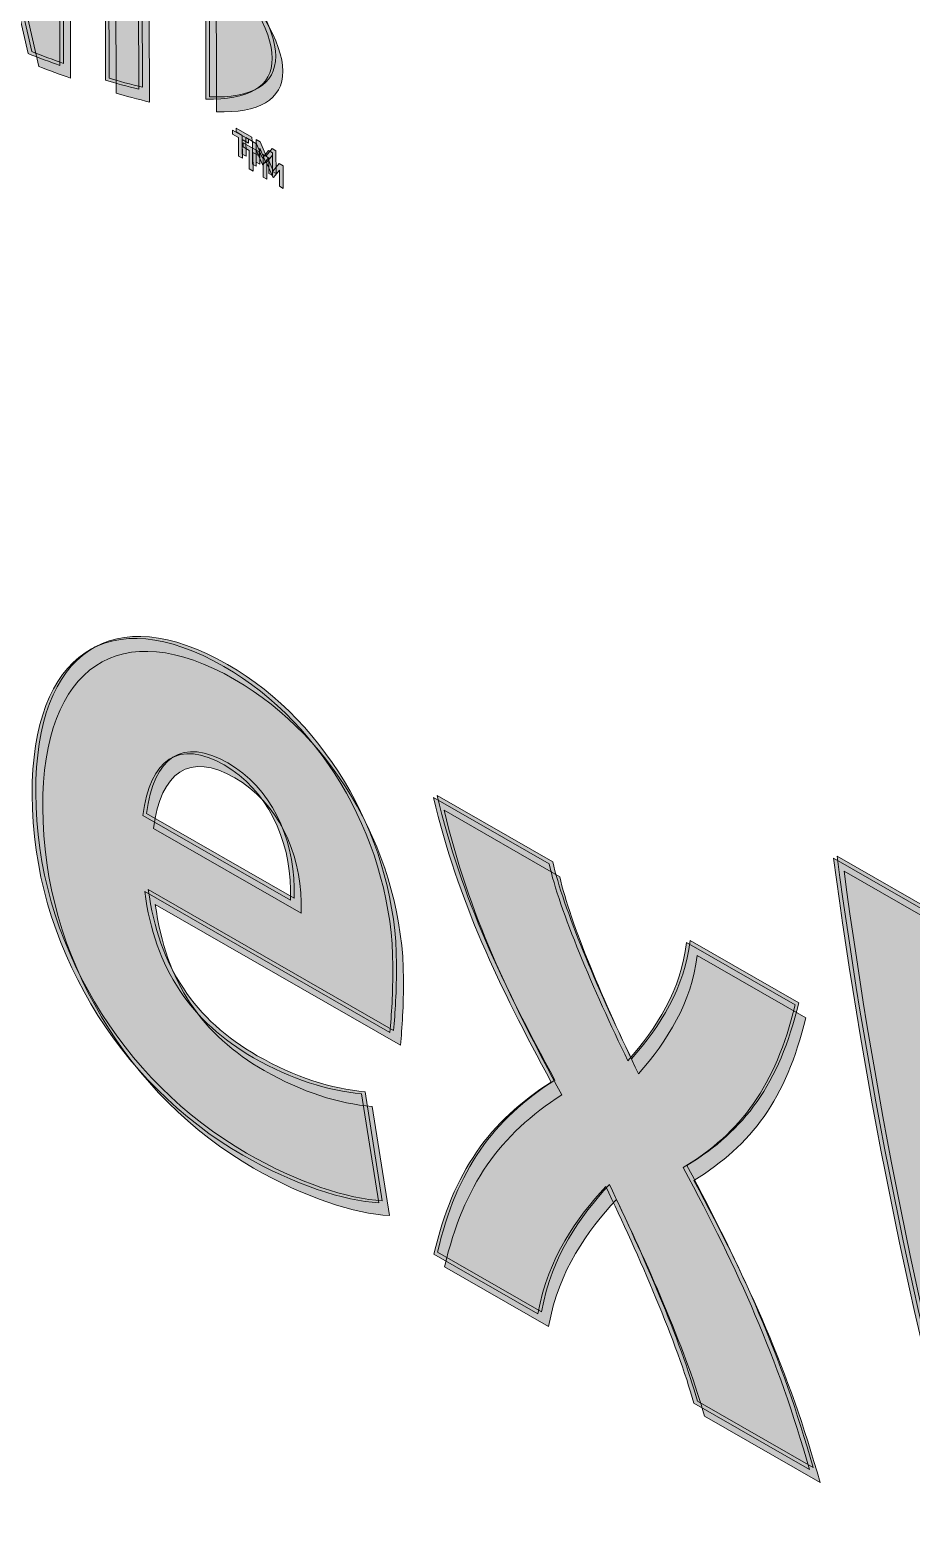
# Model space of a CAD drawing. Header units: inches. Extents: x -17.6 to 82.3, y -15.1 to 23.2.
# Drawn here: x 71.2872 to 71.4058, y 9.3433 to 9.5436 of the extents above; entities that cross this region are included whole.
import ezdxf

# ---------------------------------------------------------------- set-up
doc = ezdxf.new("R2010")
doc.units = ezdxf.units.IN
doc.header["$MEASUREMENT"] = 0
doc.layers.add('G-ANNO-TTLB', color=7, linetype='Continuous', lineweight=0)
doc.layers.add('TYVEK', color=7, linetype='Continuous', lineweight=0)

# ---------------------------------------------------------------- blocks, each defined once
blk = doc.blocks.new('Block_231')
at = {"layer": 'TYVEK', "true_color": 0x000000, "transparency": 33554687}
h = blk.add_hatch(color=18, dxfattribs=at)
h.dxf.hatch_style = 2
edge = h.paths.add_edge_path()
edge.add_spline(control_points=[(71.30385, 9.43601), (71.30385, 9.43601), (71.32369, 9.42462), (71.32369, 9.42462), (71.32369, 9.42462), (71.32369, 9.42607), (71.32369, 9.42607), (71.32367, 9.43281), (71.32053, 9.43954), (71.31478, 9.44284), (71.30873, 9.44632), (71.30477, 9.44366), (71.30385, 9.43601)], knot_values=[0, 0, 0, 0, 1, 1, 1, 2, 2, 2, 3, 3, 3, 4, 4, 4, 4], degree=3, periodic=0)
edge = h.paths.add_edge_path()
edge.add_spline(control_points=[(71.33558, 9.38389), (71.33099, 9.38412), (71.3242, 9.38633), (71.31731, 9.39028), (71.3005, 9.39994), (71.28898, 9.41881), (71.28893, 9.43881), (71.28888, 9.45795), (71.2994, 9.4649), (71.31475, 9.45609), (71.32843, 9.44823), (71.33744, 9.43188), (71.33748, 9.41574), (71.33749, 9.41213), (71.33729, 9.40912), (71.33708, 9.40683), (71.33708, 9.40683), (71.30408, 9.42578), (71.30408, 9.42578), (71.30546, 9.41536), (71.31038, 9.40821), (71.31874, 9.40341), (71.32386, 9.40048), (71.32876, 9.39898), (71.33325, 9.39857), (71.33325, 9.39857), (71.33558, 9.38389), (71.33558, 9.38389)], knot_values=[0, 0, 0, 0, 1, 1, 1, 2, 2, 2, 3, 3, 3, 4, 4, 4, 5, 5, 5, 6, 6, 6, 7, 7, 7, 8, 8, 8, 9, 9, 9, 9], degree=3, periodic=0)
h = blk.add_hatch(color=18, dxfattribs=at)
h.dxf.hatch_style = 2
edge = h.paths.add_edge_path()
edge.add_spline(control_points=[(71.35879, 9.40014), (71.35177, 9.41307), (71.34622, 9.42455), (71.34295, 9.43846), (71.34295, 9.43846), (71.35851, 9.42952), (71.35851, 9.42952), (71.35988, 9.42332), (71.3645, 9.4125), (71.36911, 9.40299), (71.37296, 9.4074), (71.37628, 9.41259), (71.377, 9.41891), (71.377, 9.41891), (71.39162, 9.41052), (71.39162, 9.41052), (71.38893, 9.39955), (71.38436, 9.3934), (71.37655, 9.38862), (71.38409, 9.37455), (71.38923, 9.36318), (71.39354, 9.34796), (71.39354, 9.34796), (71.37798, 9.35689), (71.37798, 9.35689), (71.37577, 9.3649), (71.37053, 9.37693), (71.36613, 9.38607), (71.36217, 9.38172), (71.35843, 9.37666), (71.35699, 9.36895), (71.35699, 9.36895), (71.343, 9.37698), (71.343, 9.37698), (71.34558, 9.38801), (71.35046, 9.39482), (71.35879, 9.40014)], knot_values=[0, 0, 0, 0, 1, 1, 1, 2, 2, 2, 3, 3, 3, 4, 4, 4, 5, 5, 5, 6, 6, 6, 7, 7, 7, 8, 8, 8, 9, 9, 9, 10, 10, 10, 11, 11, 11, 12, 12, 12, 12], degree=3, periodic=0)
h = blk.add_hatch(color=18, dxfattribs=at)
h.dxf.hatch_style = 2
edge = h.paths.add_edge_path()
edge.add_spline(control_points=[(71.48096, 9.38195), (71.48096, 9.38195), (71.49621, 9.3732), (71.49621, 9.3732), (71.49231, 9.34742), (71.4855, 9.31826), (71.47667, 9.30024), (71.47667, 9.30024), (71.46028, 9.30965), (71.46028, 9.30965), (71.45512, 9.32764), (71.45049, 9.34798), (71.44657, 9.36995), (71.44265, 9.35248), (71.43821, 9.33735), (71.43302, 9.3253), (71.43302, 9.3253), (71.41662, 9.33471), (71.41662, 9.33471), (71.40821, 9.36263), (71.40072, 9.4), (71.39678, 9.43028), (71.39678, 9.43028), (71.41193, 9.42158), (71.41193, 9.42158), (71.41523, 9.39432), (71.42114, 9.36242), (71.42546, 9.34587), (71.42992, 9.35738), (71.43685, 9.38106), (71.43981, 9.40558), (71.43981, 9.40558), (71.45318, 9.3979), (71.45318, 9.3979), (71.45638, 9.36985), (71.46323, 9.33826), (71.46786, 9.32153), (71.47201, 9.33322), (71.47789, 9.35834), (71.48096, 9.38195)], knot_values=[0, 0, 0, 0, 1, 1, 1, 2, 2, 2, 3, 3, 3, 4, 4, 4, 5, 5, 5, 6, 6, 6, 7, 7, 7, 8, 8, 8, 9, 9, 9, 10, 10, 10, 11, 11, 11, 12, 12, 12, 13, 13, 13, 13], degree=3, periodic=0)
at = {"layer": 'TYVEK'}
for points, knots in [([(71.33558, 9.38389), (71.33099, 9.38412), (71.3242, 9.38633), (71.31731, 9.39028), (71.3005, 9.39994), (71.28898, 9.41881), (71.28893, 9.43881), (71.28888, 9.45795), (71.2994, 9.4649), (71.31475, 9.45609), (71.32843, 9.44823), (71.33744, 9.43188), (71.33748, 9.41574), (71.33749, 9.41213), (71.33729, 9.40912), (71.33708, 9.40683), (71.33708, 9.40683), (71.30408, 9.42578), (71.30408, 9.42578), (71.30546, 9.41536), (71.31038, 9.40821), (71.31874, 9.40341), (71.32386, 9.40048), (71.32876, 9.39898), (71.33325, 9.39857), (71.33325, 9.39857), (71.33558, 9.38389), (71.33558, 9.38389)], [0, 0, 0, 0, 1, 1, 1, 2, 2, 2, 3, 3, 3, 4, 4, 4, 5, 5, 5, 6, 6, 6, 7, 7, 7, 8, 8, 8, 9, 9, 9, 9]), ([(71.30385, 9.43601), (71.30385, 9.43601), (71.32369, 9.42462), (71.32369, 9.42462), (71.32369, 9.42462), (71.32369, 9.42607), (71.32369, 9.42607), (71.32367, 9.43281), (71.32053, 9.43954), (71.31478, 9.44284), (71.30873, 9.44632), (71.30477, 9.44366), (71.30385, 9.43601)], [0, 0, 0, 0, 1, 1, 1, 2, 2, 2, 3, 3, 3, 4, 4, 4, 4]), ([(71.35879, 9.40014), (71.35177, 9.41307), (71.34622, 9.42455), (71.34295, 9.43846), (71.34295, 9.43846), (71.35851, 9.42952), (71.35851, 9.42952), (71.35988, 9.42332), (71.3645, 9.4125), (71.36911, 9.40299), (71.37296, 9.4074), (71.37628, 9.41259), (71.377, 9.41891), (71.377, 9.41891), (71.39162, 9.41052), (71.39162, 9.41052), (71.38893, 9.39955), (71.38436, 9.3934), (71.37655, 9.38862), (71.38409, 9.37455), (71.38923, 9.36318), (71.39354, 9.34796), (71.39354, 9.34796), (71.37798, 9.35689), (71.37798, 9.35689), (71.37577, 9.3649), (71.37053, 9.37693), (71.36613, 9.38607), (71.36217, 9.38172), (71.35843, 9.37666), (71.35699, 9.36895), (71.35699, 9.36895), (71.343, 9.37698), (71.343, 9.37698), (71.34558, 9.38801), (71.35046, 9.39482), (71.35879, 9.40014)], [0, 0, 0, 0, 1, 1, 1, 2, 2, 2, 3, 3, 3, 4, 4, 4, 5, 5, 5, 6, 6, 6, 7, 7, 7, 8, 8, 8, 9, 9, 9, 10, 10, 10, 11, 11, 11, 12, 12, 12, 12]), ([(71.48096, 9.38195), (71.48096, 9.38195), (71.49621, 9.3732), (71.49621, 9.3732), (71.49231, 9.34742), (71.4855, 9.31826), (71.47667, 9.30024), (71.47667, 9.30024), (71.46028, 9.30965), (71.46028, 9.30965), (71.45512, 9.32764), (71.45049, 9.34798), (71.44657, 9.36995), (71.44265, 9.35248), (71.43821, 9.33735), (71.43302, 9.3253), (71.43302, 9.3253), (71.41662, 9.33471), (71.41662, 9.33471), (71.40821, 9.36263), (71.40072, 9.4), (71.39678, 9.43028), (71.39678, 9.43028), (71.41193, 9.42158), (71.41193, 9.42158), (71.41523, 9.39432), (71.42114, 9.36242), (71.42546, 9.34587), (71.42992, 9.35738), (71.43685, 9.38106), (71.43981, 9.40558), (71.43981, 9.40558), (71.45318, 9.3979), (71.45318, 9.3979), (71.45638, 9.36985), (71.46323, 9.33826), (71.46786, 9.32153), (71.47201, 9.33322), (71.47789, 9.35834), (71.48096, 9.38195)], [0, 0, 0, 0, 1, 1, 1, 2, 2, 2, 3, 3, 3, 4, 4, 4, 5, 5, 5, 6, 6, 6, 7, 7, 7, 8, 8, 8, 9, 9, 9, 10, 10, 10, 11, 11, 11, 12, 12, 12, 13, 13, 13, 13])]:
    blk.add_open_spline(points, degree=3, knots=knots, dxfattribs=at)
blk = doc.blocks.new('Block_232')
at = {"layer": 'TYVEK', "true_color": 0x000000, "transparency": 33554687}
h = blk.add_hatch(color=18, dxfattribs=at)
h.dxf.hatch_style = 2
edge = h.paths.add_edge_path()
edge.add_spline(control_points=[(71.28836, 9.55501), (71.28836, 9.55501), (71.28276, 9.57909), (71.28276, 9.57909), (71.28125, 9.58018), (71.27942, 9.58146), (71.27802, 9.58242), (71.27802, 9.58242), (71.27811, 9.54299), (71.27811, 9.54299), (71.2791, 9.54253), (71.28162, 9.54142), (71.28293, 9.54086), (71.28293, 9.54086), (71.28247, 9.56432), (71.28247, 9.56432), (71.28247, 9.56432), (71.2884, 9.53862), (71.2884, 9.53862), (71.28965, 9.53813), (71.29148, 9.53745), (71.29268, 9.53703), (71.29268, 9.53703), (71.29259, 9.57167), (71.29259, 9.57167), (71.29134, 9.57267), (71.28907, 9.57442), (71.28797, 9.57524), (71.28797, 9.57524), (71.28836, 9.55501), (71.28836, 9.55501)], knot_values=[0, 0, 0, 0, 1, 1, 1, 2, 2, 2, 3, 3, 3, 4, 4, 4, 5, 5, 5, 6, 6, 6, 7, 7, 7, 8, 8, 8, 9, 9, 9, 10, 10, 10, 10], degree=3, periodic=0)
h = blk.add_hatch(color=18, dxfattribs=at)
h.dxf.hatch_style = 2
edge = h.paths.add_edge_path()
edge.add_spline(control_points=[(71.29508, 9.56419), (71.29632, 9.56322), (71.29754, 9.56224), (71.29873, 9.56125), (71.29873, 9.56125), (71.2988, 9.53504), (71.2988, 9.53504), (71.29989, 9.5347), (71.30192, 9.53415), (71.30328, 9.53383), (71.30328, 9.53383), (71.30322, 9.55744), (71.30322, 9.55744), (71.30452, 9.55631), (71.30575, 9.55521), (71.30687, 9.5542), (71.30687, 9.5542), (71.30686, 9.55925), (71.30686, 9.55925), (71.30332, 9.56271), (71.29951, 9.56605), (71.29507, 9.56967), (71.29507, 9.56967), (71.29508, 9.56419), (71.29508, 9.56419)], knot_values=[0, 0, 0, 0, 1, 1, 1, 2, 2, 2, 3, 3, 3, 4, 4, 4, 5, 5, 5, 6, 6, 6, 7, 7, 7, 8, 8, 8, 8], degree=3, periodic=0)
h = blk.add_hatch(color=18, dxfattribs=at)
h.dxf.hatch_style = 2
edge = h.paths.add_edge_path()
edge.add_spline(control_points=[(71.32124, 9.53799), (71.32125, 9.5341), (71.31799, 9.53235), (71.3123, 9.5325), (71.3123, 9.5325), (71.31225, 9.55368), (71.31225, 9.55368), (71.31795, 9.54731), (71.32123, 9.54183), (71.32124, 9.53799)], knot_values=[0, 0, 0, 0, 1, 1, 1, 2, 2, 2, 3, 3, 3, 3], degree=3, periodic=0)
h = blk.add_hatch(color=18, dxfattribs=at)
h.dxf.hatch_style = 2
edge = h.paths.add_edge_path()
edge.add_spline(control_points=[(71.3186, 9.52677), (71.3186, 9.52677), (71.31914, 9.52646), (71.31914, 9.52646), (71.31914, 9.52646), (71.31995, 9.52456), (71.31995, 9.52456), (71.31995, 9.52456), (71.32074, 9.52555), (71.32074, 9.52555), (71.32074, 9.52555), (71.32127, 9.52525), (71.32127, 9.52525), (71.32127, 9.52525), (71.32127, 9.52219), (71.32127, 9.52219), (71.32127, 9.52219), (71.32078, 9.52248), (71.32078, 9.52248), (71.32078, 9.52248), (71.32078, 9.52464), (71.32078, 9.52464), (71.32078, 9.52464), (71.31997, 9.52366), (71.31997, 9.52366), (71.31997, 9.52366), (71.31991, 9.52369), (71.31991, 9.52369), (71.31991, 9.52369), (71.3191, 9.52561), (71.3191, 9.52561), (71.3191, 9.52561), (71.3191, 9.52344), (71.3191, 9.52344), (71.3191, 9.52344), (71.31861, 9.52372), (71.31861, 9.52372), (71.31861, 9.52372), (71.3186, 9.52677), (71.3186, 9.52677)], knot_values=[0, 0, 0, 0, 1, 1, 1, 2, 2, 2, 3, 3, 3, 4, 4, 4, 5, 5, 5, 6, 6, 6, 7, 7, 7, 8, 8, 8, 9, 9, 9, 10, 10, 10, 11, 11, 11, 12, 12, 12, 13, 13, 13, 13], degree=3, periodic=0)
edge = h.paths.add_edge_path()
edge.add_spline(control_points=[(71.31672, 9.52732), (71.31672, 9.52732), (71.3159, 9.52779), (71.3159, 9.52779), (71.3159, 9.52779), (71.3159, 9.52833), (71.3159, 9.52833), (71.3159, 9.52833), (71.31804, 9.5271), (71.31804, 9.5271), (71.31804, 9.5271), (71.31804, 9.52656), (71.31804, 9.52656), (71.31804, 9.52656), (71.31722, 9.52703), (71.31722, 9.52703), (71.31722, 9.52703), (71.31723, 9.52452), (71.31723, 9.52452), (71.31723, 9.52452), (71.31672, 9.52481), (71.31672, 9.52481), (71.31672, 9.52481), (71.31672, 9.52732), (71.31672, 9.52732)], knot_values=[0, 0, 0, 0, 1, 1, 1, 2, 2, 2, 3, 3, 3, 4, 4, 4, 5, 5, 5, 6, 6, 6, 7, 7, 7, 8, 8, 8, 8], degree=3, periodic=0)
at = {"layer": 'TYVEK'}
for points, knots in [([(71.28836, 9.55501), (71.28836, 9.55501), (71.28276, 9.57909), (71.28276, 9.57909), (71.28125, 9.58018), (71.27942, 9.58146), (71.27802, 9.58242), (71.27802, 9.58242), (71.27811, 9.54299), (71.27811, 9.54299), (71.2791, 9.54253), (71.28162, 9.54142), (71.28293, 9.54086), (71.28293, 9.54086), (71.28247, 9.56432), (71.28247, 9.56432), (71.28247, 9.56432), (71.2884, 9.53862), (71.2884, 9.53862), (71.28965, 9.53813), (71.29148, 9.53745), (71.29268, 9.53703), (71.29268, 9.53703), (71.29259, 9.57167), (71.29259, 9.57167), (71.29134, 9.57267), (71.28907, 9.57442), (71.28797, 9.57524), (71.28797, 9.57524), (71.28836, 9.55501), (71.28836, 9.55501)], [0, 0, 0, 0, 1, 1, 1, 2, 2, 2, 3, 3, 3, 4, 4, 4, 5, 5, 5, 6, 6, 6, 7, 7, 7, 8, 8, 8, 9, 9, 9, 10, 10, 10, 10]), ([(71.29508, 9.56419), (71.29632, 9.56322), (71.29754, 9.56224), (71.29873, 9.56125), (71.29873, 9.56125), (71.2988, 9.53504), (71.2988, 9.53504), (71.29989, 9.5347), (71.30192, 9.53415), (71.30328, 9.53383), (71.30328, 9.53383), (71.30322, 9.55744), (71.30322, 9.55744), (71.30452, 9.55631), (71.30575, 9.55521), (71.30687, 9.5542), (71.30687, 9.5542), (71.30686, 9.55925), (71.30686, 9.55925), (71.30332, 9.56271), (71.29951, 9.56605), (71.29507, 9.56967), (71.29507, 9.56967), (71.29508, 9.56419), (71.29508, 9.56419)], [0, 0, 0, 0, 1, 1, 1, 2, 2, 2, 3, 3, 3, 4, 4, 4, 5, 5, 5, 6, 6, 6, 7, 7, 7, 8, 8, 8, 8]), ([(71.32124, 9.53799), (71.32125, 9.5341), (71.31799, 9.53235), (71.3123, 9.5325), (71.3123, 9.5325), (71.31225, 9.55368), (71.31225, 9.55368), (71.31795, 9.54731), (71.32123, 9.54183), (71.32124, 9.53799)], [0, 0, 0, 0, 1, 1, 1, 2, 2, 2, 3, 3, 3, 3]), ([(71.31672, 9.52732), (71.31672, 9.52732), (71.3159, 9.52779), (71.3159, 9.52779), (71.3159, 9.52779), (71.3159, 9.52833), (71.3159, 9.52833), (71.3159, 9.52833), (71.31804, 9.5271), (71.31804, 9.5271), (71.31804, 9.5271), (71.31804, 9.52656), (71.31804, 9.52656), (71.31804, 9.52656), (71.31722, 9.52703), (71.31722, 9.52703), (71.31722, 9.52703), (71.31723, 9.52452), (71.31723, 9.52452), (71.31723, 9.52452), (71.31672, 9.52481), (71.31672, 9.52481), (71.31672, 9.52481), (71.31672, 9.52732), (71.31672, 9.52732)], [0, 0, 0, 0, 1, 1, 1, 2, 2, 2, 3, 3, 3, 4, 4, 4, 5, 5, 5, 6, 6, 6, 7, 7, 7, 8, 8, 8, 8]), ([(71.3186, 9.52677), (71.3186, 9.52677), (71.31914, 9.52646), (71.31914, 9.52646), (71.31914, 9.52646), (71.31995, 9.52456), (71.31995, 9.52456), (71.31995, 9.52456), (71.32074, 9.52555), (71.32074, 9.52555), (71.32074, 9.52555), (71.32127, 9.52525), (71.32127, 9.52525), (71.32127, 9.52525), (71.32127, 9.52219), (71.32127, 9.52219), (71.32127, 9.52219), (71.32078, 9.52248), (71.32078, 9.52248), (71.32078, 9.52248), (71.32078, 9.52464), (71.32078, 9.52464), (71.32078, 9.52464), (71.31997, 9.52366), (71.31997, 9.52366), (71.31997, 9.52366), (71.31991, 9.52369), (71.31991, 9.52369), (71.31991, 9.52369), (71.3191, 9.52561), (71.3191, 9.52561), (71.3191, 9.52561), (71.3191, 9.52344), (71.3191, 9.52344), (71.3191, 9.52344), (71.31861, 9.52372), (71.31861, 9.52372), (71.31861, 9.52372), (71.3186, 9.52677), (71.3186, 9.52677)], [0, 0, 0, 0, 1, 1, 1, 2, 2, 2, 3, 3, 3, 4, 4, 4, 5, 5, 5, 6, 6, 6, 7, 7, 7, 8, 8, 8, 9, 9, 9, 10, 10, 10, 11, 11, 11, 12, 12, 12, 13, 13, 13, 13])]:
    blk.add_open_spline(points, degree=3, knots=knots, dxfattribs=at)
blk = doc.blocks.new('Block_230')
at = {"layer": 'TYVEK'}
for name in ['Block_232', 'Block_231']:
    blk.add_blockref(name, (0, 0), dxfattribs=at)
blk = doc.blocks.new('Block_240')
at = {"layer": 'TYVEK', "true_color": 0x000000, "transparency": 33554687}
h = blk.add_hatch(color=18, dxfattribs=at)
h.dxf.hatch_style = 2
edge = h.paths.add_edge_path()
edge.add_spline(control_points=[(71.30291, 9.43801), (71.30291, 9.43801), (71.32275, 9.42662), (71.32275, 9.42662), (71.32275, 9.42662), (71.32275, 9.42807), (71.32275, 9.42807), (71.32273, 9.43481), (71.31959, 9.44155), (71.31384, 9.44484), (71.30778, 9.44832), (71.30383, 9.44566), (71.30291, 9.43801)], knot_values=[0, 0, 0, 0, 1, 1, 1, 2, 2, 2, 3, 3, 3, 4, 4, 4, 4], degree=3, periodic=0)
edge = h.paths.add_edge_path()
edge.add_spline(control_points=[(71.33463, 9.38589), (71.33005, 9.38612), (71.32326, 9.38833), (71.31637, 9.39229), (71.29955, 9.40194), (71.28804, 9.42082), (71.28799, 9.44081), (71.28794, 9.45995), (71.29846, 9.46691), (71.31381, 9.45809), (71.32749, 9.45024), (71.3365, 9.43388), (71.33654, 9.41775), (71.33655, 9.41413), (71.33635, 9.41112), (71.33614, 9.40883), (71.33614, 9.40883), (71.30314, 9.42778), (71.30314, 9.42778), (71.30452, 9.41737), (71.30944, 9.41021), (71.3178, 9.40542), (71.32291, 9.40248), (71.32782, 9.40099), (71.3323, 9.40057), (71.3323, 9.40057), (71.33463, 9.38589), (71.33463, 9.38589)], knot_values=[0, 0, 0, 0, 1, 1, 1, 2, 2, 2, 3, 3, 3, 4, 4, 4, 5, 5, 5, 6, 6, 6, 7, 7, 7, 8, 8, 8, 9, 9, 9, 9], degree=3, periodic=0)
h = blk.add_hatch(color=18, dxfattribs=at)
h.dxf.hatch_style = 2
edge = h.paths.add_edge_path()
edge.add_spline(control_points=[(71.35785, 9.40214), (71.35083, 9.41507), (71.34528, 9.42656), (71.34201, 9.44046), (71.34201, 9.44046), (71.35757, 9.43153), (71.35757, 9.43153), (71.35894, 9.42533), (71.36356, 9.4145), (71.36817, 9.405), (71.37202, 9.4094), (71.37534, 9.41459), (71.37606, 9.42091), (71.37606, 9.42091), (71.39068, 9.41252), (71.39068, 9.41252), (71.38799, 9.40155), (71.38342, 9.3954), (71.37561, 9.39063), (71.38315, 9.37655), (71.38829, 9.36519), (71.3926, 9.34996), (71.3926, 9.34996), (71.37704, 9.3589), (71.37704, 9.3589), (71.37483, 9.3669), (71.36959, 9.37893), (71.36519, 9.38807), (71.36123, 9.38373), (71.35749, 9.37866), (71.35605, 9.37095), (71.35605, 9.37095), (71.34206, 9.37898), (71.34206, 9.37898), (71.34464, 9.39001), (71.34952, 9.39682), (71.35785, 9.40214)], knot_values=[0, 0, 0, 0, 1, 1, 1, 2, 2, 2, 3, 3, 3, 4, 4, 4, 5, 5, 5, 6, 6, 6, 7, 7, 7, 8, 8, 8, 9, 9, 9, 10, 10, 10, 11, 11, 11, 12, 12, 12, 12], degree=3, periodic=0)
h = blk.add_hatch(color=18, dxfattribs=at)
h.dxf.hatch_style = 2
edge = h.paths.add_edge_path()
edge.add_spline(control_points=[(71.48002, 9.38396), (71.48002, 9.38396), (71.49527, 9.3752), (71.49527, 9.3752), (71.49137, 9.34942), (71.48455, 9.32026), (71.47573, 9.30224), (71.47573, 9.30224), (71.45934, 9.31165), (71.45934, 9.31165), (71.45418, 9.32964), (71.44954, 9.34998), (71.44563, 9.37195), (71.44171, 9.35448), (71.43726, 9.33936), (71.43208, 9.3273), (71.43208, 9.3273), (71.41568, 9.33671), (71.41568, 9.33671), (71.40727, 9.36463), (71.39978, 9.402), (71.39584, 9.43228), (71.39584, 9.43228), (71.41099, 9.42359), (71.41099, 9.42359), (71.41429, 9.39632), (71.4202, 9.36442), (71.42452, 9.34787), (71.42898, 9.35939), (71.43591, 9.38307), (71.43887, 9.40758), (71.43887, 9.40758), (71.45224, 9.3999), (71.45224, 9.3999), (71.45544, 9.37185), (71.46229, 9.34026), (71.46692, 9.32353), (71.47106, 9.33522), (71.47695, 9.36035), (71.48002, 9.38396)], knot_values=[0, 0, 0, 0, 1, 1, 1, 2, 2, 2, 3, 3, 3, 4, 4, 4, 5, 5, 5, 6, 6, 6, 7, 7, 7, 8, 8, 8, 9, 9, 9, 10, 10, 10, 11, 11, 11, 12, 12, 12, 13, 13, 13, 13], degree=3, periodic=0)
at = {"layer": 'TYVEK'}
for points, knots in [([(71.33463, 9.38589), (71.33005, 9.38612), (71.32326, 9.38833), (71.31637, 9.39229), (71.29955, 9.40194), (71.28804, 9.42082), (71.28799, 9.44081), (71.28794, 9.45995), (71.29846, 9.46691), (71.31381, 9.45809), (71.32749, 9.45024), (71.3365, 9.43388), (71.33654, 9.41775), (71.33655, 9.41413), (71.33635, 9.41112), (71.33614, 9.40883), (71.33614, 9.40883), (71.30314, 9.42778), (71.30314, 9.42778), (71.30452, 9.41737), (71.30944, 9.41021), (71.3178, 9.40542), (71.32291, 9.40248), (71.32782, 9.40099), (71.3323, 9.40057), (71.3323, 9.40057), (71.33463, 9.38589), (71.33463, 9.38589)], [0, 0, 0, 0, 1, 1, 1, 2, 2, 2, 3, 3, 3, 4, 4, 4, 5, 5, 5, 6, 6, 6, 7, 7, 7, 8, 8, 8, 9, 9, 9, 9]), ([(71.30291, 9.43801), (71.30291, 9.43801), (71.32275, 9.42662), (71.32275, 9.42662), (71.32275, 9.42662), (71.32275, 9.42807), (71.32275, 9.42807), (71.32273, 9.43481), (71.31959, 9.44155), (71.31384, 9.44484), (71.30778, 9.44832), (71.30383, 9.44566), (71.30291, 9.43801)], [0, 0, 0, 0, 1, 1, 1, 2, 2, 2, 3, 3, 3, 4, 4, 4, 4]), ([(71.35785, 9.40214), (71.35083, 9.41507), (71.34528, 9.42656), (71.34201, 9.44046), (71.34201, 9.44046), (71.35757, 9.43153), (71.35757, 9.43153), (71.35894, 9.42533), (71.36356, 9.4145), (71.36817, 9.405), (71.37202, 9.4094), (71.37534, 9.41459), (71.37606, 9.42091), (71.37606, 9.42091), (71.39068, 9.41252), (71.39068, 9.41252), (71.38799, 9.40155), (71.38342, 9.3954), (71.37561, 9.39063), (71.38315, 9.37655), (71.38829, 9.36519), (71.3926, 9.34996), (71.3926, 9.34996), (71.37704, 9.3589), (71.37704, 9.3589), (71.37483, 9.3669), (71.36959, 9.37893), (71.36519, 9.38807), (71.36123, 9.38373), (71.35749, 9.37866), (71.35605, 9.37095), (71.35605, 9.37095), (71.34206, 9.37898), (71.34206, 9.37898), (71.34464, 9.39001), (71.34952, 9.39682), (71.35785, 9.40214)], [0, 0, 0, 0, 1, 1, 1, 2, 2, 2, 3, 3, 3, 4, 4, 4, 5, 5, 5, 6, 6, 6, 7, 7, 7, 8, 8, 8, 9, 9, 9, 10, 10, 10, 11, 11, 11, 12, 12, 12, 12]), ([(71.48002, 9.38396), (71.48002, 9.38396), (71.49527, 9.3752), (71.49527, 9.3752), (71.49137, 9.34942), (71.48455, 9.32026), (71.47573, 9.30224), (71.47573, 9.30224), (71.45934, 9.31165), (71.45934, 9.31165), (71.45418, 9.32964), (71.44954, 9.34998), (71.44563, 9.37195), (71.44171, 9.35448), (71.43726, 9.33936), (71.43208, 9.3273), (71.43208, 9.3273), (71.41568, 9.33671), (71.41568, 9.33671), (71.40727, 9.36463), (71.39978, 9.402), (71.39584, 9.43228), (71.39584, 9.43228), (71.41099, 9.42359), (71.41099, 9.42359), (71.41429, 9.39632), (71.4202, 9.36442), (71.42452, 9.34787), (71.42898, 9.35939), (71.43591, 9.38307), (71.43887, 9.40758), (71.43887, 9.40758), (71.45224, 9.3999), (71.45224, 9.3999), (71.45544, 9.37185), (71.46229, 9.34026), (71.46692, 9.32353), (71.47106, 9.33522), (71.47695, 9.36035), (71.48002, 9.38396)], [0, 0, 0, 0, 1, 1, 1, 2, 2, 2, 3, 3, 3, 4, 4, 4, 5, 5, 5, 6, 6, 6, 7, 7, 7, 8, 8, 8, 9, 9, 9, 10, 10, 10, 11, 11, 11, 12, 12, 12, 13, 13, 13, 13])]:
    blk.add_open_spline(points, degree=3, knots=knots, dxfattribs=at)
blk = doc.blocks.new('Block_241')
at = {"layer": 'TYVEK', "true_color": 0x000000, "transparency": 33554687}
h = blk.add_hatch(color=18, dxfattribs=at)
h.dxf.hatch_style = 2
edge = h.paths.add_edge_path()
edge.add_spline(control_points=[(71.28742, 9.55701), (71.28742, 9.55701), (71.28182, 9.58109), (71.28182, 9.58109), (71.28031, 9.58218), (71.27848, 9.58347), (71.27707, 9.58443), (71.27707, 9.58443), (71.27717, 9.545), (71.27717, 9.545), (71.27816, 9.54454), (71.28068, 9.54342), (71.28199, 9.54286), (71.28199, 9.54286), (71.28153, 9.56632), (71.28153, 9.56632), (71.28153, 9.56632), (71.28746, 9.54062), (71.28746, 9.54062), (71.28871, 9.54013), (71.29054, 9.53945), (71.29174, 9.53903), (71.29174, 9.53903), (71.29165, 9.57367), (71.29165, 9.57367), (71.2904, 9.57467), (71.28812, 9.57642), (71.28703, 9.57724), (71.28703, 9.57724), (71.28742, 9.55701), (71.28742, 9.55701)], knot_values=[0, 0, 0, 0, 1, 1, 1, 2, 2, 2, 3, 3, 3, 4, 4, 4, 5, 5, 5, 6, 6, 6, 7, 7, 7, 8, 8, 8, 9, 9, 9, 10, 10, 10, 10], degree=3, periodic=0)
h = blk.add_hatch(color=18, dxfattribs=at)
h.dxf.hatch_style = 2
edge = h.paths.add_edge_path()
edge.add_spline(control_points=[(71.29414, 9.56619), (71.29538, 9.56522), (71.2966, 9.56424), (71.29779, 9.56326), (71.29779, 9.56326), (71.29786, 9.53704), (71.29786, 9.53704), (71.29895, 9.53671), (71.30098, 9.53615), (71.30234, 9.53584), (71.30234, 9.53584), (71.30228, 9.55944), (71.30228, 9.55944), (71.30358, 9.55831), (71.30481, 9.55721), (71.30593, 9.5562), (71.30593, 9.5562), (71.30592, 9.56126), (71.30592, 9.56126), (71.30238, 9.56471), (71.29857, 9.56805), (71.29413, 9.57167), (71.29413, 9.57167), (71.29414, 9.56619), (71.29414, 9.56619)], knot_values=[0, 0, 0, 0, 1, 1, 1, 2, 2, 2, 3, 3, 3, 4, 4, 4, 5, 5, 5, 6, 6, 6, 7, 7, 7, 8, 8, 8, 8], degree=3, periodic=0)
h = blk.add_hatch(color=18, dxfattribs=at)
h.dxf.hatch_style = 2
edge = h.paths.add_edge_path()
edge.add_spline(control_points=[(71.32029, 9.53999), (71.3203, 9.53611), (71.31704, 9.53436), (71.31136, 9.53451), (71.31136, 9.53451), (71.31131, 9.55568), (71.31131, 9.55568), (71.31701, 9.54931), (71.32028, 9.54383), (71.32029, 9.53999)], knot_values=[0, 0, 0, 0, 1, 1, 1, 2, 2, 2, 3, 3, 3, 3], degree=3, periodic=0)
h = blk.add_hatch(color=18, dxfattribs=at)
h.dxf.hatch_style = 2
edge = h.paths.add_edge_path()
edge.add_spline(control_points=[(71.31766, 9.52878), (71.31766, 9.52878), (71.3182, 9.52847), (71.3182, 9.52847), (71.3182, 9.52847), (71.31901, 9.52656), (71.31901, 9.52656), (71.31901, 9.52656), (71.3198, 9.52755), (71.3198, 9.52755), (71.3198, 9.52755), (71.32032, 9.52725), (71.32032, 9.52725), (71.32032, 9.52725), (71.32033, 9.5242), (71.32033, 9.5242), (71.32033, 9.5242), (71.31984, 9.52448), (71.31984, 9.52448), (71.31984, 9.52448), (71.31984, 9.52665), (71.31984, 9.52665), (71.31984, 9.52665), (71.31902, 9.52566), (71.31902, 9.52566), (71.31902, 9.52566), (71.31897, 9.52569), (71.31897, 9.52569), (71.31897, 9.52569), (71.31815, 9.52761), (71.31815, 9.52761), (71.31815, 9.52761), (71.31816, 9.52544), (71.31816, 9.52544), (71.31816, 9.52544), (71.31767, 9.52573), (71.31767, 9.52573), (71.31767, 9.52573), (71.31766, 9.52878), (71.31766, 9.52878)], knot_values=[0, 0, 0, 0, 1, 1, 1, 2, 2, 2, 3, 3, 3, 4, 4, 4, 5, 5, 5, 6, 6, 6, 7, 7, 7, 8, 8, 8, 9, 9, 9, 10, 10, 10, 11, 11, 11, 12, 12, 12, 13, 13, 13, 13], degree=3, periodic=0)
edge = h.paths.add_edge_path()
edge.add_spline(control_points=[(71.31577, 9.52933), (71.31577, 9.52933), (71.31496, 9.5298), (71.31496, 9.5298), (71.31496, 9.5298), (71.31496, 9.53033), (71.31496, 9.53033), (71.31496, 9.53033), (71.31709, 9.5291), (71.31709, 9.5291), (71.31709, 9.5291), (71.3171, 9.52857), (71.3171, 9.52857), (71.3171, 9.52857), (71.31628, 9.52904), (71.31628, 9.52904), (71.31628, 9.52904), (71.31629, 9.52652), (71.31629, 9.52652), (71.31629, 9.52652), (71.31578, 9.52681), (71.31578, 9.52681), (71.31578, 9.52681), (71.31577, 9.52933), (71.31577, 9.52933)], knot_values=[0, 0, 0, 0, 1, 1, 1, 2, 2, 2, 3, 3, 3, 4, 4, 4, 5, 5, 5, 6, 6, 6, 7, 7, 7, 8, 8, 8, 8], degree=3, periodic=0)
at = {"layer": 'TYVEK'}
for points, knots in [([(71.28742, 9.55701), (71.28742, 9.55701), (71.28182, 9.58109), (71.28182, 9.58109), (71.28031, 9.58218), (71.27848, 9.58347), (71.27707, 9.58443), (71.27707, 9.58443), (71.27717, 9.545), (71.27717, 9.545), (71.27816, 9.54454), (71.28068, 9.54342), (71.28199, 9.54286), (71.28199, 9.54286), (71.28153, 9.56632), (71.28153, 9.56632), (71.28153, 9.56632), (71.28746, 9.54062), (71.28746, 9.54062), (71.28871, 9.54013), (71.29054, 9.53945), (71.29174, 9.53903), (71.29174, 9.53903), (71.29165, 9.57367), (71.29165, 9.57367), (71.2904, 9.57467), (71.28812, 9.57642), (71.28703, 9.57724), (71.28703, 9.57724), (71.28742, 9.55701), (71.28742, 9.55701)], [0, 0, 0, 0, 1, 1, 1, 2, 2, 2, 3, 3, 3, 4, 4, 4, 5, 5, 5, 6, 6, 6, 7, 7, 7, 8, 8, 8, 9, 9, 9, 10, 10, 10, 10]), ([(71.29414, 9.56619), (71.29538, 9.56522), (71.2966, 9.56424), (71.29779, 9.56326), (71.29779, 9.56326), (71.29786, 9.53704), (71.29786, 9.53704), (71.29895, 9.53671), (71.30098, 9.53615), (71.30234, 9.53584), (71.30234, 9.53584), (71.30228, 9.55944), (71.30228, 9.55944), (71.30358, 9.55831), (71.30481, 9.55721), (71.30593, 9.5562), (71.30593, 9.5562), (71.30592, 9.56126), (71.30592, 9.56126), (71.30238, 9.56471), (71.29857, 9.56805), (71.29413, 9.57167), (71.29413, 9.57167), (71.29414, 9.56619), (71.29414, 9.56619)], [0, 0, 0, 0, 1, 1, 1, 2, 2, 2, 3, 3, 3, 4, 4, 4, 5, 5, 5, 6, 6, 6, 7, 7, 7, 8, 8, 8, 8]), ([(71.32029, 9.53999), (71.3203, 9.53611), (71.31704, 9.53436), (71.31136, 9.53451), (71.31136, 9.53451), (71.31131, 9.55568), (71.31131, 9.55568), (71.31701, 9.54931), (71.32028, 9.54383), (71.32029, 9.53999)], [0, 0, 0, 0, 1, 1, 1, 2, 2, 2, 3, 3, 3, 3]), ([(71.31577, 9.52933), (71.31577, 9.52933), (71.31496, 9.5298), (71.31496, 9.5298), (71.31496, 9.5298), (71.31496, 9.53033), (71.31496, 9.53033), (71.31496, 9.53033), (71.31709, 9.5291), (71.31709, 9.5291), (71.31709, 9.5291), (71.3171, 9.52857), (71.3171, 9.52857), (71.3171, 9.52857), (71.31628, 9.52904), (71.31628, 9.52904), (71.31628, 9.52904), (71.31629, 9.52652), (71.31629, 9.52652), (71.31629, 9.52652), (71.31578, 9.52681), (71.31578, 9.52681), (71.31578, 9.52681), (71.31577, 9.52933), (71.31577, 9.52933)], [0, 0, 0, 0, 1, 1, 1, 2, 2, 2, 3, 3, 3, 4, 4, 4, 5, 5, 5, 6, 6, 6, 7, 7, 7, 8, 8, 8, 8]), ([(71.31766, 9.52878), (71.31766, 9.52878), (71.3182, 9.52847), (71.3182, 9.52847), (71.3182, 9.52847), (71.31901, 9.52656), (71.31901, 9.52656), (71.31901, 9.52656), (71.3198, 9.52755), (71.3198, 9.52755), (71.3198, 9.52755), (71.32032, 9.52725), (71.32032, 9.52725), (71.32032, 9.52725), (71.32033, 9.5242), (71.32033, 9.5242), (71.32033, 9.5242), (71.31984, 9.52448), (71.31984, 9.52448), (71.31984, 9.52448), (71.31984, 9.52665), (71.31984, 9.52665), (71.31984, 9.52665), (71.31902, 9.52566), (71.31902, 9.52566), (71.31902, 9.52566), (71.31897, 9.52569), (71.31897, 9.52569), (71.31897, 9.52569), (71.31815, 9.52761), (71.31815, 9.52761), (71.31815, 9.52761), (71.31816, 9.52544), (71.31816, 9.52544), (71.31816, 9.52544), (71.31767, 9.52573), (71.31767, 9.52573), (71.31767, 9.52573), (71.31766, 9.52878), (71.31766, 9.52878)], [0, 0, 0, 0, 1, 1, 1, 2, 2, 2, 3, 3, 3, 4, 4, 4, 5, 5, 5, 6, 6, 6, 7, 7, 7, 8, 8, 8, 9, 9, 9, 10, 10, 10, 11, 11, 11, 12, 12, 12, 13, 13, 13, 13])]:
    blk.add_open_spline(points, degree=3, knots=knots, dxfattribs=at)
blk = doc.blocks.new('Block_239')
at = {"layer": 'TYVEK'}
for name in ['Block_241', 'Block_240']:
    blk.add_blockref(name, (0, 0), dxfattribs=at)
blk = doc.blocks.new('Block_249')
at = {"layer": 'TYVEK', "true_color": 0x000000, "transparency": 33554687}
h = blk.add_hatch(color=18, dxfattribs=at)
h.dxf.hatch_style = 2
edge = h.paths.add_edge_path()
edge.add_spline(control_points=[(71.30242, 9.43774), (71.30242, 9.43774), (71.32226, 9.42635), (71.32226, 9.42635), (71.32226, 9.42635), (71.32226, 9.4278), (71.32226, 9.4278), (71.32224, 9.43454), (71.3191, 9.44127), (71.31335, 9.44457), (71.3073, 9.44805), (71.30334, 9.44539), (71.30242, 9.43774)], knot_values=[0, 0, 0, 0, 1, 1, 1, 2, 2, 2, 3, 3, 3, 4, 4, 4, 4], degree=3, periodic=0)
edge = h.paths.add_edge_path()
edge.add_spline(control_points=[(71.33415, 9.38562), (71.32956, 9.38585), (71.32277, 9.38806), (71.31588, 9.39201), (71.29907, 9.40167), (71.28755, 9.42055), (71.2875, 9.44054), (71.28745, 9.45968), (71.29797, 9.46663), (71.31332, 9.45782), (71.327, 9.44996), (71.33601, 9.43361), (71.33605, 9.41747), (71.33606, 9.41386), (71.33586, 9.41085), (71.33566, 9.40856), (71.33566, 9.40856), (71.30265, 9.42751), (71.30265, 9.42751), (71.30403, 9.41709), (71.30895, 9.40994), (71.31731, 9.40514), (71.32243, 9.40221), (71.32733, 9.40071), (71.33182, 9.4003), (71.33182, 9.4003), (71.33415, 9.38562), (71.33415, 9.38562)], knot_values=[0, 0, 0, 0, 1, 1, 1, 2, 2, 2, 3, 3, 3, 4, 4, 4, 5, 5, 5, 6, 6, 6, 7, 7, 7, 8, 8, 8, 9, 9, 9, 9], degree=3, periodic=0)
h = blk.add_hatch(color=18, dxfattribs=at)
h.dxf.hatch_style = 2
edge = h.paths.add_edge_path()
edge.add_spline(control_points=[(71.35736, 9.40187), (71.35034, 9.4148), (71.34479, 9.42628), (71.34152, 9.44019), (71.34152, 9.44019), (71.35708, 9.43125), (71.35708, 9.43125), (71.35845, 9.42505), (71.36307, 9.41423), (71.36768, 9.40473), (71.37153, 9.40913), (71.37485, 9.41432), (71.37557, 9.42064), (71.37557, 9.42064), (71.39019, 9.41225), (71.39019, 9.41225), (71.3875, 9.40128), (71.38293, 9.39513), (71.37512, 9.39035), (71.38266, 9.37628), (71.3878, 9.36492), (71.39211, 9.34969), (71.39211, 9.34969), (71.37655, 9.35863), (71.37655, 9.35863), (71.37434, 9.36663), (71.3691, 9.37866), (71.3647, 9.3878), (71.36074, 9.38345), (71.357, 9.37839), (71.35556, 9.37068), (71.35556, 9.37068), (71.34157, 9.37871), (71.34157, 9.37871), (71.34415, 9.38974), (71.34903, 9.39655), (71.35736, 9.40187)], knot_values=[0, 0, 0, 0, 1, 1, 1, 2, 2, 2, 3, 3, 3, 4, 4, 4, 5, 5, 5, 6, 6, 6, 7, 7, 7, 8, 8, 8, 9, 9, 9, 10, 10, 10, 11, 11, 11, 12, 12, 12, 12], degree=3, periodic=0)
h = blk.add_hatch(color=18, dxfattribs=at)
h.dxf.hatch_style = 2
edge = h.paths.add_edge_path()
edge.add_spline(control_points=[(71.47953, 9.38368), (71.47953, 9.38368), (71.49478, 9.37493), (71.49478, 9.37493), (71.49088, 9.34915), (71.48407, 9.31999), (71.47525, 9.30197), (71.47525, 9.30197), (71.45885, 9.31138), (71.45885, 9.31138), (71.4537, 9.32937), (71.44906, 9.34971), (71.44514, 9.37168), (71.44122, 9.35421), (71.43678, 9.33908), (71.43159, 9.32703), (71.43159, 9.32703), (71.41519, 9.33644), (71.41519, 9.33644), (71.40678, 9.36436), (71.39929, 9.40173), (71.39536, 9.43201), (71.39536, 9.43201), (71.4105, 9.42331), (71.4105, 9.42331), (71.4138, 9.39605), (71.41972, 9.36415), (71.42403, 9.3476), (71.42849, 9.35911), (71.43542, 9.38279), (71.43838, 9.40731), (71.43838, 9.40731), (71.45175, 9.39963), (71.45175, 9.39963), (71.45495, 9.37158), (71.4618, 9.33999), (71.46643, 9.32326), (71.47058, 9.33495), (71.47646, 9.36007), (71.47953, 9.38368)], knot_values=[0, 0, 0, 0, 1, 1, 1, 2, 2, 2, 3, 3, 3, 4, 4, 4, 5, 5, 5, 6, 6, 6, 7, 7, 7, 8, 8, 8, 9, 9, 9, 10, 10, 10, 11, 11, 11, 12, 12, 12, 13, 13, 13, 13], degree=3, periodic=0)
at = {"layer": 'TYVEK'}
for points, knots in [([(71.33415, 9.38562), (71.32956, 9.38585), (71.32277, 9.38806), (71.31588, 9.39201), (71.29907, 9.40167), (71.28755, 9.42055), (71.2875, 9.44054), (71.28745, 9.45968), (71.29797, 9.46663), (71.31332, 9.45782), (71.327, 9.44996), (71.33601, 9.43361), (71.33605, 9.41747), (71.33606, 9.41386), (71.33586, 9.41085), (71.33566, 9.40856), (71.33566, 9.40856), (71.30265, 9.42751), (71.30265, 9.42751), (71.30403, 9.41709), (71.30895, 9.40994), (71.31731, 9.40514), (71.32243, 9.40221), (71.32733, 9.40071), (71.33182, 9.4003), (71.33182, 9.4003), (71.33415, 9.38562), (71.33415, 9.38562)], [0, 0, 0, 0, 1, 1, 1, 2, 2, 2, 3, 3, 3, 4, 4, 4, 5, 5, 5, 6, 6, 6, 7, 7, 7, 8, 8, 8, 9, 9, 9, 9]), ([(71.30242, 9.43774), (71.30242, 9.43774), (71.32226, 9.42635), (71.32226, 9.42635), (71.32226, 9.42635), (71.32226, 9.4278), (71.32226, 9.4278), (71.32224, 9.43454), (71.3191, 9.44127), (71.31335, 9.44457), (71.3073, 9.44805), (71.30334, 9.44539), (71.30242, 9.43774)], [0, 0, 0, 0, 1, 1, 1, 2, 2, 2, 3, 3, 3, 4, 4, 4, 4]), ([(71.35736, 9.40187), (71.35034, 9.4148), (71.34479, 9.42628), (71.34152, 9.44019), (71.34152, 9.44019), (71.35708, 9.43125), (71.35708, 9.43125), (71.35845, 9.42505), (71.36307, 9.41423), (71.36768, 9.40473), (71.37153, 9.40913), (71.37485, 9.41432), (71.37557, 9.42064), (71.37557, 9.42064), (71.39019, 9.41225), (71.39019, 9.41225), (71.3875, 9.40128), (71.38293, 9.39513), (71.37512, 9.39035), (71.38266, 9.37628), (71.3878, 9.36492), (71.39211, 9.34969), (71.39211, 9.34969), (71.37655, 9.35863), (71.37655, 9.35863), (71.37434, 9.36663), (71.3691, 9.37866), (71.3647, 9.3878), (71.36074, 9.38345), (71.357, 9.37839), (71.35556, 9.37068), (71.35556, 9.37068), (71.34157, 9.37871), (71.34157, 9.37871), (71.34415, 9.38974), (71.34903, 9.39655), (71.35736, 9.40187)], [0, 0, 0, 0, 1, 1, 1, 2, 2, 2, 3, 3, 3, 4, 4, 4, 5, 5, 5, 6, 6, 6, 7, 7, 7, 8, 8, 8, 9, 9, 9, 10, 10, 10, 11, 11, 11, 12, 12, 12, 12]), ([(71.47953, 9.38368), (71.47953, 9.38368), (71.49478, 9.37493), (71.49478, 9.37493), (71.49088, 9.34915), (71.48407, 9.31999), (71.47525, 9.30197), (71.47525, 9.30197), (71.45885, 9.31138), (71.45885, 9.31138), (71.4537, 9.32937), (71.44906, 9.34971), (71.44514, 9.37168), (71.44122, 9.35421), (71.43678, 9.33908), (71.43159, 9.32703), (71.43159, 9.32703), (71.41519, 9.33644), (71.41519, 9.33644), (71.40678, 9.36436), (71.39929, 9.40173), (71.39536, 9.43201), (71.39536, 9.43201), (71.4105, 9.42331), (71.4105, 9.42331), (71.4138, 9.39605), (71.41972, 9.36415), (71.42403, 9.3476), (71.42849, 9.35911), (71.43542, 9.38279), (71.43838, 9.40731), (71.43838, 9.40731), (71.45175, 9.39963), (71.45175, 9.39963), (71.45495, 9.37158), (71.4618, 9.33999), (71.46643, 9.32326), (71.47058, 9.33495), (71.47646, 9.36007), (71.47953, 9.38368)], [0, 0, 0, 0, 1, 1, 1, 2, 2, 2, 3, 3, 3, 4, 4, 4, 5, 5, 5, 6, 6, 6, 7, 7, 7, 8, 8, 8, 9, 9, 9, 10, 10, 10, 11, 11, 11, 12, 12, 12, 13, 13, 13, 13])]:
    blk.add_open_spline(points, degree=3, knots=knots, dxfattribs=at)
blk = doc.blocks.new('Block_250')
at = {"layer": 'TYVEK', "true_color": 0x000000, "transparency": 33554687}
h = blk.add_hatch(color=18, dxfattribs=at)
h.dxf.hatch_style = 2
edge = h.paths.add_edge_path()
edge.add_spline(control_points=[(71.28693, 9.55674), (71.28693, 9.55674), (71.28133, 9.58082), (71.28133, 9.58082), (71.27982, 9.58191), (71.27799, 9.58319), (71.27659, 9.58415), (71.27659, 9.58415), (71.27668, 9.54472), (71.27668, 9.54472), (71.27767, 9.54426), (71.28019, 9.54315), (71.2815, 9.54259), (71.2815, 9.54259), (71.28104, 9.56605), (71.28104, 9.56605), (71.28104, 9.56605), (71.28697, 9.54035), (71.28697, 9.54035), (71.28823, 9.53986), (71.29005, 9.53918), (71.29125, 9.53876), (71.29125, 9.53876), (71.29116, 9.5734), (71.29116, 9.5734), (71.28991, 9.5744), (71.28764, 9.57615), (71.28654, 9.57697), (71.28654, 9.57697), (71.28693, 9.55674), (71.28693, 9.55674)], knot_values=[0, 0, 0, 0, 1, 1, 1, 2, 2, 2, 3, 3, 3, 4, 4, 4, 5, 5, 5, 6, 6, 6, 7, 7, 7, 8, 8, 8, 9, 9, 9, 10, 10, 10, 10], degree=3, periodic=0)
h = blk.add_hatch(color=18, dxfattribs=at)
h.dxf.hatch_style = 2
edge = h.paths.add_edge_path()
edge.add_spline(control_points=[(71.29365, 9.56592), (71.29489, 9.56495), (71.29612, 9.56397), (71.29731, 9.56298), (71.29731, 9.56298), (71.29737, 9.53677), (71.29737, 9.53677), (71.29846, 9.53643), (71.3005, 9.53588), (71.30185, 9.53556), (71.30185, 9.53556), (71.30179, 9.55917), (71.30179, 9.55917), (71.30309, 9.55804), (71.30432, 9.55694), (71.30544, 9.55593), (71.30544, 9.55593), (71.30543, 9.56098), (71.30543, 9.56098), (71.30189, 9.56444), (71.29809, 9.56778), (71.29364, 9.5714), (71.29364, 9.5714), (71.29365, 9.56592), (71.29365, 9.56592)], knot_values=[0, 0, 0, 0, 1, 1, 1, 2, 2, 2, 3, 3, 3, 4, 4, 4, 5, 5, 5, 6, 6, 6, 7, 7, 7, 8, 8, 8, 8], degree=3, periodic=0)
h = blk.add_hatch(color=18, dxfattribs=at)
h.dxf.hatch_style = 2
edge = h.paths.add_edge_path()
edge.add_spline(control_points=[(71.31981, 9.53972), (71.31982, 9.53583), (71.31656, 9.53408), (71.31087, 9.53423), (71.31087, 9.53423), (71.31082, 9.55541), (71.31082, 9.55541), (71.31652, 9.54904), (71.3198, 9.54356), (71.31981, 9.53972)], knot_values=[0, 0, 0, 0, 1, 1, 1, 2, 2, 2, 3, 3, 3, 3], degree=3, periodic=0)
h = blk.add_hatch(color=18, dxfattribs=at)
h.dxf.hatch_style = 2
edge = h.paths.add_edge_path()
edge.add_spline(control_points=[(71.31717, 9.5285), (71.31717, 9.5285), (71.31772, 9.52819), (71.31772, 9.52819), (71.31772, 9.52819), (71.31852, 9.52629), (71.31852, 9.52629), (71.31852, 9.52629), (71.31931, 9.52728), (71.31931, 9.52728), (71.31931, 9.52728), (71.31984, 9.52698), (71.31984, 9.52698), (71.31984, 9.52698), (71.31984, 9.52392), (71.31984, 9.52392), (71.31984, 9.52392), (71.31935, 9.52421), (71.31935, 9.52421), (71.31935, 9.52421), (71.31935, 9.52638), (71.31935, 9.52638), (71.31935, 9.52638), (71.31854, 9.52539), (71.31854, 9.52539), (71.31854, 9.52539), (71.31849, 9.52542), (71.31849, 9.52542), (71.31849, 9.52542), (71.31767, 9.52734), (71.31767, 9.52734), (71.31767, 9.52734), (71.31767, 9.52517), (71.31767, 9.52517), (71.31767, 9.52517), (71.31718, 9.52545), (71.31718, 9.52545), (71.31718, 9.52545), (71.31717, 9.5285), (71.31717, 9.5285)], knot_values=[0, 0, 0, 0, 1, 1, 1, 2, 2, 2, 3, 3, 3, 4, 4, 4, 5, 5, 5, 6, 6, 6, 7, 7, 7, 8, 8, 8, 9, 9, 9, 10, 10, 10, 11, 11, 11, 12, 12, 12, 13, 13, 13, 13], degree=3, periodic=0)
edge = h.paths.add_edge_path()
edge.add_spline(control_points=[(71.31529, 9.52905), (71.31529, 9.52905), (71.31447, 9.52952), (71.31447, 9.52952), (71.31447, 9.52952), (71.31447, 9.53006), (71.31447, 9.53006), (71.31447, 9.53006), (71.31661, 9.52883), (71.31661, 9.52883), (71.31661, 9.52883), (71.31661, 9.52829), (71.31661, 9.52829), (71.31661, 9.52829), (71.31579, 9.52876), (71.31579, 9.52876), (71.31579, 9.52876), (71.3158, 9.52625), (71.3158, 9.52625), (71.3158, 9.52625), (71.31529, 9.52654), (71.31529, 9.52654), (71.31529, 9.52654), (71.31529, 9.52905), (71.31529, 9.52905)], knot_values=[0, 0, 0, 0, 1, 1, 1, 2, 2, 2, 3, 3, 3, 4, 4, 4, 5, 5, 5, 6, 6, 6, 7, 7, 7, 8, 8, 8, 8], degree=3, periodic=0)
at = {"layer": 'TYVEK'}
for points, knots in [([(71.28693, 9.55674), (71.28693, 9.55674), (71.28133, 9.58082), (71.28133, 9.58082), (71.27982, 9.58191), (71.27799, 9.58319), (71.27659, 9.58415), (71.27659, 9.58415), (71.27668, 9.54472), (71.27668, 9.54472), (71.27767, 9.54426), (71.28019, 9.54315), (71.2815, 9.54259), (71.2815, 9.54259), (71.28104, 9.56605), (71.28104, 9.56605), (71.28104, 9.56605), (71.28697, 9.54035), (71.28697, 9.54035), (71.28823, 9.53986), (71.29005, 9.53918), (71.29125, 9.53876), (71.29125, 9.53876), (71.29116, 9.5734), (71.29116, 9.5734), (71.28991, 9.5744), (71.28764, 9.57615), (71.28654, 9.57697), (71.28654, 9.57697), (71.28693, 9.55674), (71.28693, 9.55674)], [0, 0, 0, 0, 1, 1, 1, 2, 2, 2, 3, 3, 3, 4, 4, 4, 5, 5, 5, 6, 6, 6, 7, 7, 7, 8, 8, 8, 9, 9, 9, 10, 10, 10, 10]), ([(71.29365, 9.56592), (71.29489, 9.56495), (71.29612, 9.56397), (71.29731, 9.56298), (71.29731, 9.56298), (71.29737, 9.53677), (71.29737, 9.53677), (71.29846, 9.53643), (71.3005, 9.53588), (71.30185, 9.53556), (71.30185, 9.53556), (71.30179, 9.55917), (71.30179, 9.55917), (71.30309, 9.55804), (71.30432, 9.55694), (71.30544, 9.55593), (71.30544, 9.55593), (71.30543, 9.56098), (71.30543, 9.56098), (71.30189, 9.56444), (71.29809, 9.56778), (71.29364, 9.5714), (71.29364, 9.5714), (71.29365, 9.56592), (71.29365, 9.56592)], [0, 0, 0, 0, 1, 1, 1, 2, 2, 2, 3, 3, 3, 4, 4, 4, 5, 5, 5, 6, 6, 6, 7, 7, 7, 8, 8, 8, 8]), ([(71.31981, 9.53972), (71.31982, 9.53583), (71.31656, 9.53408), (71.31087, 9.53423), (71.31087, 9.53423), (71.31082, 9.55541), (71.31082, 9.55541), (71.31652, 9.54904), (71.3198, 9.54356), (71.31981, 9.53972)], [0, 0, 0, 0, 1, 1, 1, 2, 2, 2, 3, 3, 3, 3]), ([(71.31529, 9.52905), (71.31529, 9.52905), (71.31447, 9.52952), (71.31447, 9.52952), (71.31447, 9.52952), (71.31447, 9.53006), (71.31447, 9.53006), (71.31447, 9.53006), (71.31661, 9.52883), (71.31661, 9.52883), (71.31661, 9.52883), (71.31661, 9.52829), (71.31661, 9.52829), (71.31661, 9.52829), (71.31579, 9.52876), (71.31579, 9.52876), (71.31579, 9.52876), (71.3158, 9.52625), (71.3158, 9.52625), (71.3158, 9.52625), (71.31529, 9.52654), (71.31529, 9.52654), (71.31529, 9.52654), (71.31529, 9.52905), (71.31529, 9.52905)], [0, 0, 0, 0, 1, 1, 1, 2, 2, 2, 3, 3, 3, 4, 4, 4, 5, 5, 5, 6, 6, 6, 7, 7, 7, 8, 8, 8, 8]), ([(71.31717, 9.5285), (71.31717, 9.5285), (71.31772, 9.52819), (71.31772, 9.52819), (71.31772, 9.52819), (71.31852, 9.52629), (71.31852, 9.52629), (71.31852, 9.52629), (71.31931, 9.52728), (71.31931, 9.52728), (71.31931, 9.52728), (71.31984, 9.52698), (71.31984, 9.52698), (71.31984, 9.52698), (71.31984, 9.52392), (71.31984, 9.52392), (71.31984, 9.52392), (71.31935, 9.52421), (71.31935, 9.52421), (71.31935, 9.52421), (71.31935, 9.52638), (71.31935, 9.52638), (71.31935, 9.52638), (71.31854, 9.52539), (71.31854, 9.52539), (71.31854, 9.52539), (71.31849, 9.52542), (71.31849, 9.52542), (71.31849, 9.52542), (71.31767, 9.52734), (71.31767, 9.52734), (71.31767, 9.52734), (71.31767, 9.52517), (71.31767, 9.52517), (71.31767, 9.52517), (71.31718, 9.52545), (71.31718, 9.52545), (71.31718, 9.52545), (71.31717, 9.5285), (71.31717, 9.5285)], [0, 0, 0, 0, 1, 1, 1, 2, 2, 2, 3, 3, 3, 4, 4, 4, 5, 5, 5, 6, 6, 6, 7, 7, 7, 8, 8, 8, 9, 9, 9, 10, 10, 10, 11, 11, 11, 12, 12, 12, 13, 13, 13, 13])]:
    blk.add_open_spline(points, degree=3, knots=knots, dxfattribs=at)
blk = doc.blocks.new('Block_248')
at = {"layer": 'TYVEK'}
for name in ['Block_250', 'Block_249']:
    blk.add_blockref(name, (0, 0), dxfattribs=at)

msp = doc.modelspace()

# ---------------------------------------------------------------- hatches: boundary and pattern name
at = {"layer": 'G-ANNO-TTLB', "true_color": 0xff00ff, "transparency": 33554687}
h = msp.add_hatch(color=6, dxfattribs=at)
edge = h.paths.add_edge_path()
edge.add_spline(control_points=[(77.90202, -11.06099), (77.90202, -11.06099), (37.21427, -11.06099), (37.21427, -11.06099), (37.21427, -11.06099), (37.21427, 23.06401), (37.21427, 23.06401), (37.21427, 23.06401), (77.90202, 23.06401), (77.90202, 23.06401), (77.90202, 23.06401), (77.90202, -11.06099), (77.90202, -11.06099)], knot_values=[0, 0, 0, 0, 1, 1, 1, 2, 2, 2, 3, 3, 3, 4, 4, 4, 4], degree=3, periodic=0)
edge = h.paths.add_edge_path()
edge.add_spline(control_points=[(37.33927, 22.93901), (37.33927, 22.93901), (37.33927, -10.93599), (37.33927, -10.93599), (37.33927, -10.93599), (77.77702, -10.93599), (77.77702, -10.93599), (77.77702, -10.93599), (77.77702, 22.93901), (77.77702, 22.93901), (77.77702, 22.93901), (37.33927, 22.93901), (37.33927, 22.93901)], knot_values=[0, 0, 0, 0, 1, 1, 1, 2, 2, 2, 3, 3, 3, 4, 4, 4, 4], degree=3, periodic=0)
edge.add_line((37.33927, 22.93901), (37.33927, 22.93901))

# ---------------------------------------------------------------- linework, layer by layer
at = {"layer": 'G-ANNO-TTLB'}
for points in [[(77.90202, -11.06099), (77.90202, -11.06099), (37.21427, -11.06099), (37.21427, -11.06099), (37.21427, -11.06099), (37.21427, 23.06401), (37.21427, 23.06401), (37.21427, 23.06401), (77.90202, 23.06401), (77.90202, 23.06401), (77.90202, 23.06401), (77.90202, -11.06099), (77.90202, -11.06099)], [(37.33927, 22.93901), (37.33927, 22.93901), (37.33927, -10.93599), (37.33927, -10.93599), (37.33927, -10.93599), (77.77702, -10.93599), (77.77702, -10.93599), (77.77702, -10.93599), (77.77702, 22.93901), (77.77702, 22.93901), (77.77702, 22.93901), (37.33927, 22.93901), (37.33927, 22.93901)]]:
    msp.add_open_spline(points, degree=3, knots=[0, 0, 0, 0, 1, 1, 1, 2, 2, 2, 3, 3, 3, 4, 4, 4, 4], dxfattribs=at)
at = {"layer": 'TYVEK', "color": 4, "lineweight": 25, "true_color": 0x00ffff}
msp.add_open_spline([(71.76915, 9.06452), (71.74447, 9.06863), (71.71976, 9.07727), (71.69607, 9.09097), (71.69607, 9.09097), (69.70061, 10.24436), (69.70061, 10.24436)], degree=3, knots=[0, 0, 0, 0, 1, 1, 1, 2, 2, 2, 2], dxfattribs=at)

# ---------------------------------------------------------------- block references
at = {"layer": 'TYVEK'}
for name in ['Block_248', 'Block_239', 'Block_230']:
    msp.add_blockref(name, (0, 0), dxfattribs=at)

doc.saveas('drawing.dxf')
